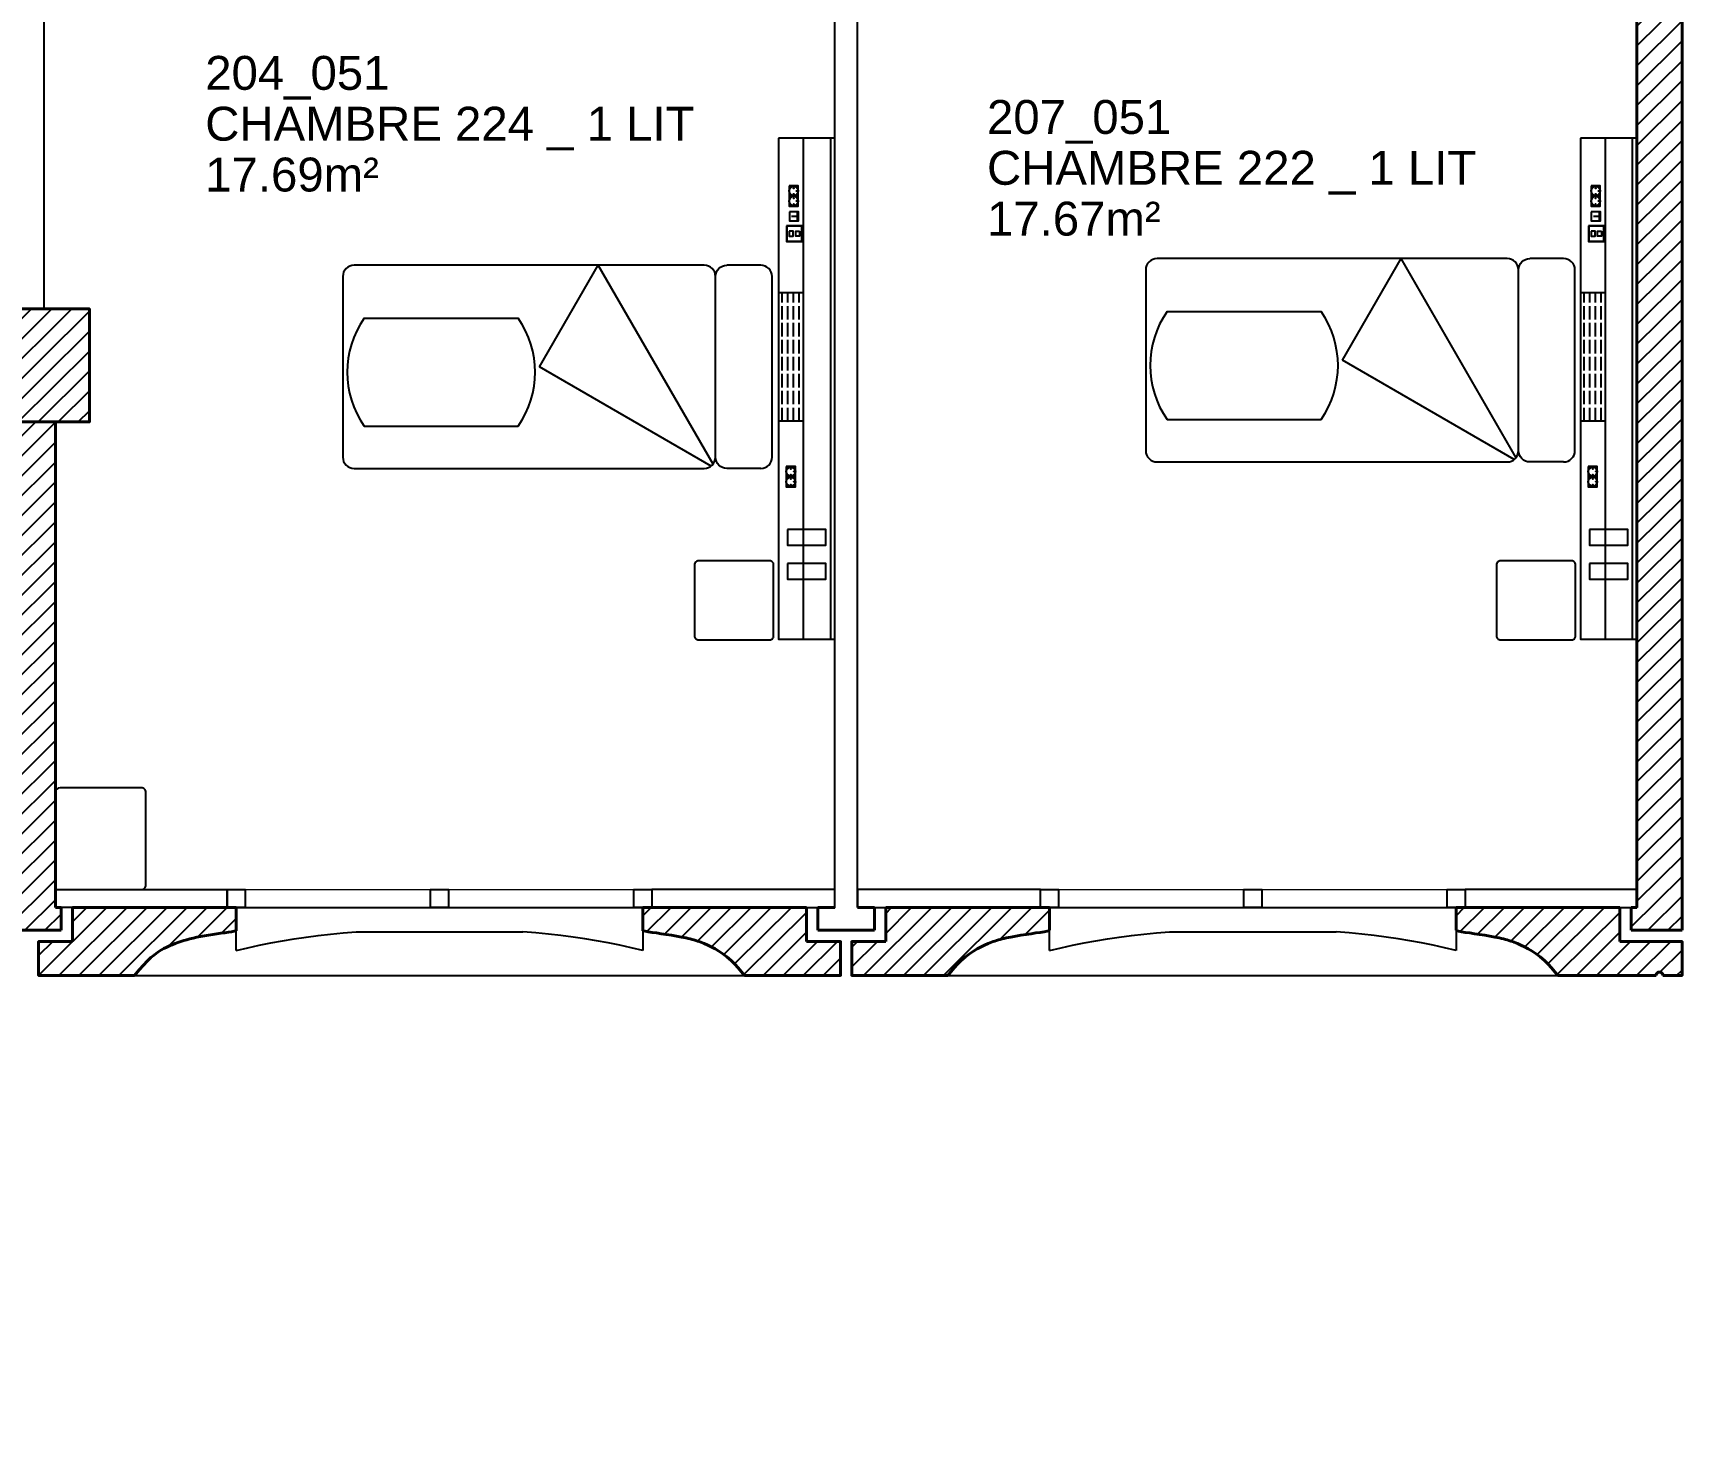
# Model space of a CAD drawing. Header units: millimetres. Extents: x -11 to 211, y -5 to 120.
# Drawn here: x 201.82 to 209.12, y 45.47 to 51.67 of the extents above; entities that cross this region are included whole.
import ezdxf

# ---------------------------------------------------------------- set-up
doc = ezdxf.new("R2010")
doc.units = ezdxf.units.MM
doc.header["$LTSCALE"] = 0.1
doc.header["$MEASUREMENT"] = 0
doc.linetypes.add('CONTINU', pattern=[0])
doc.layers.get('0').update_dxf_attribs({"linetype": 'CONTINUOUS'})
for name, color, linetype in [('400 Lits', 150, 'CONTINUOUS'), ('A_EQMP', 142, 'CONTINUOUS'), ('A_Etiqu_Local', 8, 'CONTINUOUS'), ('A_HACH_STRUC', 7, 'CONTINUOUS'), ('A_MUR_CLOIS', 7, 'CONTINU'), ('A_MURS_ALÈG', 7, 'CONTINU'), ('A_MURS_CLOI', 7, 'CONTINUOUS')]:
    doc.layers.add(name, color=color, linetype=linetype)
doc.layers.add('A_CHASS', color=4, linetype='CONTINU', lineweight=0)
doc.layers.add('A_MURS_STRU', color=7, linetype='CONTINU', lineweight=40)
doc.styles.add('Attribut', font='arial.ttf')

# ---------------------------------------------------------------- blocks, each defined once
blk = doc.blocks.new('BROCA2-G1010')
at = {"layer": '400 Lits', "linetype": 'Continuous'}
for p, q in [((59.286968, 5.874883), (59.54678, 6.324883)), ((60.055508, 5.443738), (59.54678, 6.324883)), ((60.266392, 6.324883), (60.116398, 6.324883)), ((60.066395, 5.474881), (60.066395, 6.274884)), ((60.047539, 5.435769), (59.286968, 5.874883)), ((60.266392, 5.424882), (60.116398, 5.424882))]:
    blk.add_line(p, q, dxfattribs=at)
for points in [[(60.016666, 6.324883), (58.466396, 6.324883, 0.414214), (58.416396, 6.274884), (58.416393, 5.474881, 0.414214), (58.466396, 5.424881), (60.016666, 5.424882)], [(60.016392, 5.424882, 0.414213), (60.066392, 5.474881), (60.066395, 6.274884, 0.414214), (60.016392, 6.324884)], [(60.116398, 5.424882, -0.414213), (60.066398, 5.474881), (60.066395, 6.274884, -0.414214), (60.116398, 6.324884)], [(60.266392, 5.424882, 0.414213), (60.316392, 5.474881), (60.316395, 6.274884, 0.414214), (60.266392, 6.324884)]]:
    blk.add_lwpolyline(points, format="xyb", dxfattribs=at)
blk = doc.blocks.new('BROCA2-G1032')
at = {"layer": '400 Lits', "linetype": 'Continuous'}
for p, q in [((62.836964, 5.874883), (63.096775, 6.324883)), ((63.605503, 5.443738), (63.096775, 6.324883)), ((63.816387, 6.324883), (63.666393, 6.324883)), ((63.61639, 5.474881), (63.61639, 6.274884)), ((63.597534, 5.435769), (62.836964, 5.874883)), ((63.816387, 5.424882), (63.666393, 5.424882))]:
    blk.add_line(p, q, dxfattribs=at)
for points in [[(63.566662, 6.324883), (62.016392, 6.324883, 0.414214), (61.966392, 6.274884), (61.966389, 5.474881, 0.414214), (62.016392, 5.424881), (63.566662, 5.424882)], [(63.566387, 5.424882, 0.414213), (63.616387, 5.474881), (63.61639, 6.274884, 0.414214), (63.566387, 6.324884)], [(63.666393, 5.424882, -0.414213), (63.616393, 5.474881), (63.61639, 6.274884, -0.414214), (63.666393, 6.324884)], [(63.816387, 5.424882, 0.414213), (63.866387, 5.474881), (63.86639, 6.274884, 0.414214), (63.816387, 6.324884)]]:
    blk.add_lwpolyline(points, format="xyb", dxfattribs=at)
blk = doc.blocks.new('A_Etiqu_Local')
at = {"style": 'Attribut', "flags": 1}
for tag, p in [('CODE_HOPITAL', (-0.4463, 1.632)), ('CODE_SITE', (-0.4463, 1.407)), ('CODE_BATIMENT', (-0.4463, 1.182)), ('CODE_SECTEUR', (-0.4463, 0.957)), ('CODE_ETAGE', (-0.4463, 0.732)), ('NOM_NORMALISE', (-0.4463, -0.843)), ('SECTEUR_ACTIVITE', (-0.4463, -1.068)), ('SOUS_SECTEUR_ACTIVITE', (-0.4463, -1.293)), ('VOLUME', (-0.4463, -1.518)), ('SERVICE', (-0.4463, -1.743)), ('CODE_UG', (-0.4463, -1.968)), ('CODE_UA', (-0.4463, -2.193)), ('CODE_POLE', (-0.4463, -2.418)), ('OCCUPANT_EXTERNE', (-0.4463, -2.643)), ('DISPONIBILITE', (-0.4463, -2.868)), ('ACCES_HANDICAPES', (-0.4463, -3.093)), ('NATURE_SOL', (-0.4463, -3.318)), ('RISQUE_LABORATOIRE', (-0.4463, -3.543)), ('AMIANTE', (-0.4463, -3.768))]:
    blk.add_attdef(tag, p, '', height=0.15, dxfattribs=at)
at = {"layer": 'A_Etiqu_Local', "style": 'Attribut'}
for tag, p in [('CODE_PIECE', (-0.4463, 0.282)), ('NOM_USAGE', (-0.4463, 0.057)), ('SURFACE', (-0.4463, -0.168))]:
    blk.add_attdef(tag, p, '', height=0.15, dxfattribs=at)
blk = doc.blocks.new('BROCA2-G215')
at = {"layer": '400 Lits', "linetype": 'Continuous'}
for p, q in [((24.019503, 2.063558), (24.701082, 2.063558)), ((24.019503, 1.586453), (24.701082, 1.586453))]:
    blk.add_line(p, q, dxfattribs=at)
for start, end in [(145.007771, 214.992539), (325.007913, 34.99193)]:
    blk.add_arc((24.360292, 1.825006), 0.415985, start, end, dxfattribs=at)

msp = doc.modelspace()

# ---------------------------------------------------------------- hatches: boundary and pattern name
at = {"layer": 'A_EQMP'}
h = msp.add_hatch(dxfattribs=at)
h.set_pattern_fill('ACAD_ISO02W100', color=8, scale=0.005, angle=270, style=0)
h.set_pattern_definition([(270, (204.781732, 53.608853), (0.025, 5e-18), [0.06, -0.015])])
h.paths.add_polyline_path([(205.2259, 49.9493), (205.2259, 50.5193), (205.1159, 50.5193), (205.1159, 49.9493)])
h = msp.add_hatch(dxfattribs=at)
h.set_pattern_fill('ACAD_ISO02W100', color=8, scale=0.005, angle=270, style=0)
h.set_pattern_definition([(270, (208.331727, 53.608853), (0.025, 5e-18), [0.06, -0.015])])
h.paths.add_polyline_path([(208.7759, 49.9493), (208.7759, 50.5193), (208.6659, 50.5193), (208.6659, 49.9493)])
at = {"layer": 'A_HACH_STRUC'}
h = msp.add_hatch(dxfattribs=at)
h.set_pattern_fill('ANSI31', color=8, scale=0.5, angle=359.76959, style=0)
h.paths.add_polyline_path([(201.5499, 63.0209), (201.5499, 63.5209), (202.0499, 63.5209), (202.0499, 63.0209)])
h.paths.add_polyline_path([(201.5499, 56.2709), (201.5499, 56.7709), (202.0499, 56.7709), (202.0499, 56.2709)])
h.paths.add_polyline_path([(174.7499, 59.696), (174.2499, 59.696), (174.2499, 60.196), (174.7499, 60.196)], flags=17)
h.paths.add_polyline_path([(181.4499, 52.546), (181.4499, 53.046), (181.9499, 53.046), (181.9499, 52.546)], flags=17)
h.paths.add_polyline_path([(174.7499, 52.546), (174.2499, 52.546), (174.2499, 53.046), (174.7499, 53.046)], flags=17)
h.paths.add_polyline_path([(201.7164, 49.9462), (201.9164, 49.9462), (202.0662, 49.9462), (202.0662, 50.4462), (201.5662, 50.4462), (201.5662, 49.9462)])
h.paths.add_polyline_path([(194.5, 49.9462), (194.7, 49.9462), (194.8499, 49.9462), (194.8499, 50.4462), (194.3499, 50.4462), (194.3499, 49.9462)])
h.paths.add_polyline_path([(194.5, 69.2462), (194.7, 69.2462), (194.8499, 69.2462), (194.8499, 68.7462), (194.3499, 68.7462), (194.3499, 69.2462)])
edge = h.paths.add_edge_path()
edge.add_line((181.6498, 66.5712), (181.7498, 66.5712))
edge.add_line((174.4498, 66.5712), (174.5498, 66.5712))
edge.add_line((181.825, 67.2962), (181.825, 67.0462))
edge.add_line((181.5754, 67.2962), (181.825, 67.2962))
edge.add_line((181.5754, 67.2962), (181.5754, 67.0462))
edge.add_line((181.4499, 67.0462), (181.5754, 67.0462))
edge.add_line((181.4499, 67.0462), (181.4499, 66.5712))
edge.add_line((181.4499, 66.5712), (181.6498, 66.5712))
edge.add_line((181.9499, 67.0462), (181.825, 67.0462))
edge.add_line((181.7498, 66.5712), (181.9499, 66.5712))
edge.add_line((181.9499, 66.5712), (181.9499, 67.0462))
edge.add_line((174.7499, 67.0462), (174.625, 67.0462))
edge.add_line((174.625, 67.2962), (174.625, 67.0462))
edge.add_line((174.5498, 66.5712), (174.7499, 66.5712))
edge.add_line((174.7499, 66.5712), (174.7499, 67.0462))
edge.add_line((174.3753, 67.2962), (174.3753, 67.0462))
edge.add_line((174.2499, 67.0462), (174.3753, 67.0462))
edge.add_line((174.2499, 67.0462), (174.2499, 66.5712))
edge.add_line((174.2499, 66.5712), (174.4498, 66.5712))
edge.add_line((174.3753, 67.2962), (174.625, 67.2962))
edge.add_line((181.6498, 46.1962), (181.9499, 46.1962))
edge.add_line((181.9499, 46.1962), (181.9499, 45.7212))
edge.add_line((181.4499, 45.7212), (181.4499, 46.1962))
edge.add_line((181.4499, 46.1962), (181.6498, 46.1962))
edge.add_line((181.9499, 45.7212), (181.825, 45.7212))
edge.add_line((181.825, 45.4712), (181.825, 45.7212))
edge.add_line((181.5754, 45.4712), (181.825, 45.4712))
edge.add_line((181.5754, 45.4712), (181.5754, 45.7212))
edge.add_line((181.4499, 45.7212), (181.5754, 45.7212))
edge.add_line((174.4498, 46.1962), (174.7499, 46.1962))
edge.add_line((174.7499, 46.1962), (174.7499, 45.7212))
edge.add_line((174.7499, 45.7212), (174.625, 45.7212))
edge.add_line((174.625, 45.4712), (174.625, 45.7212))
edge.add_line((174.2499, 45.7212), (174.2499, 46.1962))
edge.add_line((174.2499, 46.1962), (174.4498, 46.1962))
edge.add_line((174.3753, 45.4712), (174.3753, 45.7212))
edge.add_line((174.2499, 45.7212), (174.3753, 45.7212))
edge.add_line((174.3753, 45.4712), (174.625, 45.4712))
h = msp.add_hatch(dxfattribs=at)
h.set_pattern_fill('ANSI31', color=8, scale=0.5, angle=359.76959, style=0)
h.set_pattern_definition([(44.7696, (208.16553, 47.69638), (-0.0440161, 0.04437154), [])])
h.paths.add_polyline_path([(209.1159, 54.6709), (208.2655, 54.6709), (208.2655, 54.7709), (208.1655, 54.7709), (208.1655, 54.4709), (208.2359, 54.4709), (208.9159, 54.4709), (208.9159, 47.7964), (208.891, 47.7964), (208.891, 47.6964), (208.9159, 47.6964), (209.1159, 47.6964)])
h = msp.add_hatch(dxfattribs=at)
h.set_pattern_fill('ANSI31', color=8, scale=0.5, angle=359.76959, style=0)
h.set_pattern_definition([(44.7696, (201.691405, 47.69638), (-0.0440161, 0.0443715), [])])
h.paths.add_polyline_path([(201.9162, 49.9462), (201.7163, 49.9462), (201.7163, 47.7964), (201.6914, 47.7964), (201.6914, 47.6964), (201.9411, 47.6964), (201.9411, 47.7964), (201.9162, 47.7964), (201.9162, 47.8764), (201.9162, 48.3064)])
h = msp.add_hatch(dxfattribs=at)
h.set_pattern_fill('ANSI31', color=8, scale=0.5, angle=359.76959, style=0)
h.set_pattern_definition([(44.7696, (201.84125, 47.496377), (-0.044016, 0.0443715), [])])
h.paths.add_polyline_path([(202.6119, 47.6774), (202.6304, 47.6802), (202.6483, 47.6828), (202.6653, 47.6853), (202.681, 47.6876), (202.6949, 47.6898), (202.7067, 47.6918), (202.7159, 47.6936), (202.7159, 47.7964), (201.9911, 47.7964), (201.9911, 47.6464), (201.8413, 47.6464), (201.8413, 47.4964), (202.2663, 47.4964), (202.2862, 47.521), (202.3048, 47.5422), (202.3221, 47.5601), (202.3384, 47.5753), (202.3538, 47.588), (202.3683, 47.5986), (202.3821, 47.6074), (202.3954, 47.6149), (202.4082, 47.6213), (202.4208, 47.627), (202.4331, 47.6323), (202.4454, 47.6373), (202.4578, 47.6419), (202.4703, 47.6463), (202.4833, 47.6505), (202.4967, 47.6544), (202.5106, 47.6581), (202.5254, 47.6617), (202.5409, 47.6651), (202.5575, 47.6683), (202.5751, 47.6715), (202.5933, 47.6745)])
h = msp.add_hatch(dxfattribs=at)
h.set_pattern_fill('ANSI31', color=8, scale=0.5, angle=359.76959, style=0)
h.set_pattern_definition([(44.7696, (204.51591, 47.496376), (-0.044016, 0.0443715), [])])
h.paths.add_polyline_path([(205.3909, 47.6464), (205.241, 47.6464), (205.241, 47.7964), (204.5159, 47.7964), (204.5159, 47.6936), (204.5259, 47.6917), (204.5397, 47.6895), (204.5566, 47.6869), (204.5761, 47.6841), (204.5973, 47.6809), (204.6196, 47.6776), (204.6425, 47.674), (204.6651, 47.6702), (204.6869, 47.6662), (204.7072, 47.6621), (204.7166, 47.66), (204.7255, 47.6579), (204.734, 47.6557), (204.7421, 47.6534), (204.75, 47.651), (204.7576, 47.6485), (204.7652, 47.646), (204.7726, 47.6432), (204.7801, 47.6404), (204.7876, 47.6374), (204.803, 47.6308), (204.8189, 47.6233), (204.8353, 47.6145), (204.8523, 47.6043), (204.8699, 47.5923), (204.8879, 47.5782), (204.9066, 47.5619), (204.9258, 47.543), (204.9456, 47.5212), (204.9659, 47.4964), (205.3909, 47.4964)])
h.paths.add_polyline_path([(206.2345, 47.6809), (206.2558, 47.6841), (206.2752, 47.6869), (206.2921, 47.6895), (206.306, 47.6917), (206.3159, 47.6936), (206.3159, 47.7964), (205.5918, 47.7964), (205.5908, 47.7953), (205.5908, 47.6464), (205.4409, 47.6464), (205.4409, 47.4964), (205.8659, 47.4964), (205.8863, 47.5212), (205.906, 47.543), (205.9252, 47.5619), (205.9439, 47.5782), (205.962, 47.5923), (205.9795, 47.6043), (205.9965, 47.6145), (206.0129, 47.6233), (206.0289, 47.6308), (206.0443, 47.6374), (206.0518, 47.6404), (206.0592, 47.6432), (206.0667, 47.646), (206.0742, 47.6485), (206.0818, 47.651), (206.0897, 47.6534), (206.0979, 47.6557), (206.1064, 47.6579), (206.1153, 47.66), (206.1246, 47.6621), (206.1449, 47.6662), (206.1667, 47.6702), (206.1893, 47.674), (206.2122, 47.6776)])
h = msp.add_hatch(dxfattribs=at)
h.set_pattern_fill('ANSI31', color=8, scale=0.5, angle=359.76959, style=0)
h.set_pattern_definition([(44.7696, (208.11591, 47.496376), (-0.044016, 0.0443715), [])])
h.paths.add_polyline_path([(209.1159, 47.6464), (208.841, 47.6464), (208.841, 47.7964), (208.1159, 47.7964), (208.1159, 47.6964), (208.1159, 47.6936), (208.1259, 47.6917), (208.1397, 47.6895), (208.1566, 47.6869), (208.1761, 47.6841), (208.1973, 47.6809), (208.2196, 47.6776), (208.2425, 47.674), (208.2651, 47.6702), (208.2869, 47.6662), (208.3072, 47.6621), (208.3166, 47.66), (208.3255, 47.6579), (208.334, 47.6557), (208.3421, 47.6534), (208.35, 47.651), (208.3576, 47.6485), (208.3652, 47.646), (208.3726, 47.6432), (208.3801, 47.6404), (208.3876, 47.6374), (208.403, 47.6308), (208.4189, 47.6233), (208.4353, 47.6145), (208.4523, 47.6043), (208.4699, 47.5923), (208.4879, 47.5782), (208.5066, 47.5619), (208.5258, 47.543), (208.5456, 47.5212), (208.5659, 47.4964), (209.0009, 47.4964, -1), (209.0309, 47.4964), (209.1159, 47.4964)])

# ---------------------------------------------------------------- linework, layer by layer
at = {"layer": 'A_CHASS', "color": 8, "linetype": 'Continuous'}
for p, q in [((202.7559, 47.8764), (203.5759, 47.8764)), ((206.3559, 47.8764), (207.1759, 47.8764)), ((204.4759, 47.7964), (202.7559, 47.7964)), ((208.0759, 47.7964), (206.3559, 47.7964))]:
    msp.add_line(p, q, dxfattribs=at)
at = {"layer": 'A_CHASS', "color": 8}
for p, q in [((203.6559, 47.8764), (204.4759, 47.8764)), ((207.2559, 47.8764), (208.0759, 47.8764))]:
    msp.add_line(p, q, dxfattribs=at)
at = {"layer": 'A_EQMP', "color": 8}
for p, q in [((205.2259, 51.2022), (205.2259, 48.985)), ((205.3459, 51.2022), (205.3459, 48.985)), ((208.7759, 51.2022), (208.7759, 48.985)), ((208.8959, 51.2022), (208.8959, 48.985)), ((205.2036, 50.9456), (205.1636, 50.9456)), ((208.7536, 50.9456), (208.7136, 50.9456)), ((205.1987, 50.8716), (205.1987, 50.8383)), ((208.7487, 50.8716), (208.7487, 50.8383)), ((205.1909, 49.7038), (205.1509, 49.7038)), ((208.7409, 49.7038), (208.7009, 49.7038))]:
    msp.add_line(p, q, dxfattribs=at)
for points in [[(205.1159, 51.2022), (205.1159, 48.985), (205.3659, 48.985), (205.3659, 51.2022)], [(208.6659, 51.2022), (208.6659, 48.985), (208.9159, 48.985), (208.9159, 51.2022)], [(205.1636, 50.9906), (205.1636, 50.9006), (205.2036, 50.9006), (205.2036, 50.9906)], [(208.7136, 50.9906), (208.7136, 50.9006), (208.7536, 50.9006), (208.7536, 50.9906)], [(205.152, 50.8143), (205.152, 50.7443), (205.222, 50.7443), (205.222, 50.8143)], [(205.154, 50.8123), (205.154, 50.7463), (205.22, 50.7463), (205.22, 50.8123)], [(205.1644, 50.8754), (205.1644, 50.8354), (205.2044, 50.8354), (205.2044, 50.8754)], [(208.702, 50.8143), (208.702, 50.7443), (208.772, 50.7443), (208.772, 50.8143)], [(208.704, 50.8123), (208.704, 50.7463), (208.77, 50.7463), (208.77, 50.8123)], [(208.7144, 50.8754), (208.7144, 50.8354), (208.7544, 50.8354), (208.7544, 50.8754)], [(205.1642, 50.7906), (205.1642, 50.768), (205.1815, 50.768), (205.1815, 50.7906)], [(205.2098, 50.7906), (205.2098, 50.768), (205.1925, 50.768), (205.1925, 50.7906)], [(208.7142, 50.7906), (208.7142, 50.768), (208.7315, 50.768), (208.7315, 50.7906)], [(208.7598, 50.7906), (208.7598, 50.768), (208.7425, 50.768), (208.7425, 50.7906)], [(205.1509, 49.7488), (205.1509, 49.6588), (205.1909, 49.6588), (205.1909, 49.7488)], [(208.7009, 49.7488), (208.7009, 49.6588), (208.7409, 49.6588), (208.7409, 49.7488)], [(205.1559, 49.4698), (205.1559, 49.3998), (205.3259, 49.3998), (205.3259, 49.4698)], [(208.7059, 49.4698), (208.7059, 49.3998), (208.8759, 49.3998), (208.8759, 49.4698)], [(205.1559, 49.3198), (205.1559, 49.2498), (205.3259, 49.2498), (205.3259, 49.3198)], [(208.7059, 49.3198), (208.7059, 49.2498), (208.8759, 49.2498), (208.8759, 49.3198)]]:
    msp.add_lwpolyline(points, close=True, dxfattribs=at)
for points in [[(205.1987, 50.8556), (205.1739, 50.8556)], [(208.7487, 50.8556), (208.7239, 50.8556)], [(205.1159, 50.5193), (205.2259, 50.5193)], [(208.6659, 50.5193), (208.7759, 50.5193)], [(205.2259, 49.9493), (205.1159, 49.9493)], [(208.7759, 49.9493), (208.6659, 49.9493)]]:
    msp.add_lwpolyline(points, dxfattribs=at)
for points in [[(204.7449, 49.3134), (204.7449, 48.9986, 0.414214), (204.7625, 48.981), (205.0772, 48.981, 0.414214), (205.0949, 48.9986), (205.0949, 49.3134, 0.414214), (205.0772, 49.331), (204.7625, 49.331, 0.414214)], [(208.2949, 49.3134), (208.2949, 48.9986, 0.414214), (208.3125, 48.981), (208.6272, 48.981, 0.414214), (208.6449, 48.9986), (208.6449, 49.3134, 0.414214), (208.6272, 49.331), (208.3125, 49.331, 0.414214)]]:
    msp.add_lwpolyline(points, format="xyb", close=True, dxfattribs=at)
at = {"layer": 'A_EQMP', "color": 8, "linetype": 'Continuous'}
msp.add_lwpolyline([(201.9162, 47.8764), (202.2962, 47.8764, 0.414214), (202.3162, 47.8964), (202.3162, 48.3064, 0.414214), (202.2962, 48.3264), (201.9362, 48.3264, 0.414213), (201.9162, 48.3064), (201.9162, 47.8764)], format="xyb", dxfattribs=at)
at = {"layer": 'A_EQMP', "color": 8}
for centre, radius in [((205.1836, 50.9681), 0.02), ((205.1836, 50.9799), 0.000725), ((205.1836, 50.9547), 0.000725), ((205.1971, 50.9684), 0.000725), ((208.7336, 50.9681), 0.02), ((208.7336, 50.9799), 0.000725), ((208.7336, 50.9547), 0.000725), ((208.7471, 50.9684), 0.000725), ((205.1836, 50.9231), 0.02), ((205.1836, 50.9349), 0.000725), ((205.1836, 50.9097), 0.000725), ((205.1971, 50.9234), 0.000725), ((208.7336, 50.9231), 0.02), ((208.7336, 50.9349), 0.000725), ((208.7336, 50.9097), 0.000725), ((208.7471, 50.9234), 0.000725), ((205.1709, 49.7263), 0.02), ((205.1709, 49.7381), 0.000725), ((205.1709, 49.7129), 0.000725), ((205.1844, 49.7266), 0.000725), ((208.7209, 49.7263), 0.02), ((208.7209, 49.7381), 0.000725), ((208.7209, 49.7129), 0.000725), ((208.7344, 49.7266), 0.000725), ((205.1709, 49.6813), 0.02), ((205.1709, 49.6931), 0.000725), ((205.1709, 49.6679), 0.000725), ((205.1844, 49.6816), 0.000725), ((208.7209, 49.6813), 0.02), ((208.7209, 49.6931), 0.000725), ((208.7209, 49.6679), 0.000725), ((208.7344, 49.6816), 0.000725)]:
    msp.add_circle(centre, radius, dxfattribs=at)
at = {"layer": 'A_MUR_CLOIS', "color": 8, "linetype": 'Continuous'}
for p, q in [((205.4659, 47.7964), (205.4659, 54.4709)), ((201.8664, 50.4462), (201.8664, 54.0209)), ((205.3659, 47.7964), (205.3659, 53.9339))]:
    msp.add_line(p, q, dxfattribs=at)
at = {"layer": 'A_MUR_CLOIS', "color": 8}
for points in [[(201.9162, 47.7964), (201.9162, 47.8764), (202.6762, 47.8764), (202.6762, 47.7964)], [(205.4659, 47.7964), (206.2759, 47.7964), (206.2759, 47.8764), (205.4659, 47.8764)], [(208.1559, 47.7964), (208.9159, 47.7964), (208.9159, 47.8764), (208.1559, 47.8764)]]:
    msp.add_lwpolyline(points, close=True, dxfattribs=at)
at = {"layer": 'A_MUR_CLOIS', "color": 8, "linetype": 'Continuous'}
for points in [[(202.6763, 47.7964), (202.6763, 47.8764), (202.7562, 47.8764), (202.7562, 47.7964)], [(203.5759, 47.7964), (203.5759, 47.8764), (203.6559, 47.8764), (203.6559, 47.7964)], [(204.4759, 47.7964), (204.4759, 47.8764), (204.5559, 47.8764), (204.5559, 47.7964)], [(206.2759, 47.7964), (206.2759, 47.8764), (206.3559, 47.8764), (206.3559, 47.7964)], [(207.1759, 47.7964), (207.1759, 47.8764), (207.2559, 47.8764), (207.2559, 47.7964)], [(208.0759, 47.7964), (208.0759, 47.8764), (208.1559, 47.8764), (208.1559, 47.7964)]]:
    msp.add_lwpolyline(points, close=True, dxfattribs=at)
at = {"layer": 'A_MURS_ALÈG', "color": 8, "ltscale": 200}
for p, q in [((203.2465, 47.6898), (203.9853, 47.6898)), ((206.8465, 47.6898), (207.5853, 47.6898)), ((202.2659, 47.4964), (204.9659, 47.4964)), ((205.8659, 47.4964), (208.5659, 47.4964))]:
    msp.add_line(p, q, dxfattribs=at)
for points in [[(202.7159, 47.6064), (202.7159, 47.7964), (204.5159, 47.7964), (204.5159, 47.6064)], [(206.3159, 47.6064), (206.3159, 47.7964), (208.1159, 47.7964), (208.1159, 47.6064)], [(202.7159, 47.6064), (202.7671, 47.6188), (202.8181, 47.6302), (202.8692, 47.6405), (202.9205, 47.6499), (202.9724, 47.6584), (203.025, 47.666), (203.0785, 47.6729), (203.1331, 47.6792), (203.189, 47.6847), (203.2465, 47.6898)], [(204.5159, 47.6064), (204.4648, 47.6188), (204.4137, 47.6302), (204.3626, 47.6405), (204.3113, 47.6499), (204.2594, 47.6584), (204.2068, 47.666), (204.1534, 47.6729), (204.0988, 47.6792), (204.0428, 47.6847), (203.9853, 47.6898)], [(206.3159, 47.6064), (206.3671, 47.6188), (206.4181, 47.6302), (206.4692, 47.6405), (206.5205, 47.6499), (206.5724, 47.6584), (206.625, 47.666), (206.6785, 47.6729), (206.7331, 47.6792), (206.789, 47.6847), (206.8465, 47.6898)], [(208.1159, 47.6064), (208.0648, 47.6188), (208.0137, 47.6302), (207.9626, 47.6405), (207.9113, 47.6499), (207.8594, 47.6584), (207.8068, 47.666), (207.7534, 47.6729), (207.6987, 47.6792), (207.6428, 47.6847), (207.5853, 47.6898)]]:
    msp.add_lwpolyline(points, dxfattribs=at)
at = {"layer": 'A_MURS_CLOI', "color": 8}
msp.add_lwpolyline([(204.5559, 47.7964), (205.3659, 47.7964), (205.3659, 47.8764), (204.5559, 47.8764)], close=True, dxfattribs=at)
at = {"layer": 'A_MURS_STRU', "color": 8, "linetype": 'Continuous'}
for p, q in [((209.1159, 47.6964), (209.1159, 54.6709)), ((208.9159, 47.7964), (208.9159, 54.4709)), ((201.9162, 47.7964), (201.9162, 49.9462)), ((201.9164, 47.7964), (201.9411, 47.7964)), ((201.9411, 47.7964), (201.9411, 47.6964)), ((201.9911, 47.6464), (201.9911, 47.7964)), ((202.7163, 47.7964), (201.9911, 47.7964)), ((202.7159, 47.6936), (202.7159, 47.7964)), ((204.5159, 47.7964), (205.241, 47.7964)), ((205.241, 47.6464), (205.241, 47.7964)), ((205.2911, 47.7964), (205.3659, 47.7964)), ((205.2911, 47.7964), (205.2911, 47.6964)), ((205.4659, 47.7964), (205.5408, 47.7964)), ((205.5408, 47.7964), (205.5408, 47.6964)), ((205.5908, 47.6464), (205.5908, 47.7964)), ((206.3159, 47.7964), (205.5908, 47.7964)), ((206.3159, 47.6964), (206.3159, 47.7964)), ((208.1159, 47.7964), (208.841, 47.7964)), ((208.1159, 47.6964), (208.1159, 47.7964)), ((208.841, 47.6464), (208.841, 47.7964)), ((208.9159, 47.7964), (208.891, 47.7964)), ((208.891, 47.6964), (208.891, 47.7964)), ((201.6914, 47.6964), (201.9411, 47.6964)), ((205.2911, 47.6964), (205.5408, 47.6964)), ((209.1159, 47.6964), (208.891, 47.6964))]:
    msp.add_line(p, q, dxfattribs=at)
at = {"layer": 'A_MURS_STRU', "color": 8}
for p, q in [((201.7164, 49.9462), (201.9164, 49.9462)), ((201.9911, 47.7964), (202.7159, 47.7964)), ((204.5159, 47.7964), (204.5159, 47.6936))]:
    msp.add_line(p, q, dxfattribs=at)
at = {"layer": 'A_MURS_STRU', "color": 8, "linetype": 'Continuous'}
for points in [[(201.7164, 49.9462), (201.5662, 49.9462), (201.5662, 50.4462), (202.0662, 50.4462), (202.0662, 49.9462), (201.9164, 49.9462)], [(202.2663, 47.4964), (202.2862, 47.521), (202.3048, 47.5422), (202.3221, 47.5601), (202.3384, 47.5753), (202.3538, 47.588), (202.3683, 47.5986), (202.3821, 47.6074), (202.3954, 47.6149), (202.4082, 47.6213), (202.4208, 47.627), (202.4331, 47.6323), (202.4454, 47.6373), (202.4578, 47.6419), (202.4703, 47.6463), (202.4833, 47.6505), (202.4967, 47.6544), (202.5106, 47.6581), (202.5254, 47.6617), (202.5409, 47.6651), (202.5575, 47.6683), (202.5751, 47.6715), (202.5933, 47.6745), (202.6119, 47.6774), (202.6304, 47.6802), (202.6483, 47.6828), (202.6653, 47.6853), (202.681, 47.6876), (202.6949, 47.6898), (202.7067, 47.6918), (202.7159, 47.6936)], [(204.9659, 47.4964), (204.9456, 47.5212), (204.9258, 47.543), (204.9066, 47.5619), (204.8879, 47.5782), (204.8699, 47.5923), (204.8523, 47.6043), (204.8353, 47.6145), (204.8189, 47.6233), (204.803, 47.6308), (204.7876, 47.6374), (204.7876, 47.6374), (204.7801, 47.6404), (204.7726, 47.6432), (204.7652, 47.646), (204.7576, 47.6485), (204.75, 47.651), (204.7421, 47.6534), (204.734, 47.6557), (204.7255, 47.6579), (204.7166, 47.66), (204.7072, 47.6621), (204.7072, 47.6621), (204.6869, 47.6662), (204.6651, 47.6702), (204.6425, 47.674), (204.6196, 47.6776), (204.5973, 47.6809), (204.5761, 47.6841), (204.5566, 47.6869), (204.5397, 47.6895), (204.5259, 47.6917), (204.5158, 47.6936)], [(205.8659, 47.4964), (205.8863, 47.5212), (205.906, 47.543), (205.9252, 47.5619), (205.9439, 47.5782), (205.962, 47.5923), (205.9795, 47.6043), (205.9965, 47.6145), (206.0129, 47.6233), (206.0289, 47.6308), (206.0443, 47.6374), (206.0443, 47.6374), (206.0518, 47.6404), (206.0592, 47.6432), (206.0667, 47.646), (206.0742, 47.6485), (206.0818, 47.651), (206.0897, 47.6534), (206.0979, 47.6557), (206.1064, 47.6579), (206.1153, 47.66), (206.1246, 47.6621), (206.1246, 47.6621), (206.1449, 47.6662), (206.1667, 47.6702), (206.1893, 47.674), (206.2122, 47.6776), (206.2345, 47.6809), (206.2558, 47.6841), (206.2752, 47.6869), (206.2921, 47.6895), (206.306, 47.6917), (206.316, 47.6936)], [(208.5659, 47.4964), (208.5456, 47.5212), (208.5258, 47.543), (208.5066, 47.5619), (208.4879, 47.5782), (208.4699, 47.5923), (208.4523, 47.6043), (208.4353, 47.6145), (208.4189, 47.6233), (208.403, 47.6308), (208.3876, 47.6374), (208.3876, 47.6374), (208.3801, 47.6404), (208.3726, 47.6432), (208.3652, 47.646), (208.3576, 47.6485), (208.35, 47.651), (208.3421, 47.6534), (208.334, 47.6557), (208.3255, 47.6579), (208.3166, 47.66), (208.3072, 47.6621), (208.3072, 47.6621), (208.2869, 47.6662), (208.2651, 47.6702), (208.2425, 47.674), (208.2196, 47.6776), (208.1973, 47.6809), (208.1761, 47.6841), (208.1566, 47.6869), (208.1397, 47.6895), (208.1259, 47.6917), (208.1158, 47.6936)], [(201.9911, 47.6464), (201.8413, 47.6464), (201.8413, 47.4964), (202.2663, 47.4964)], [(205.241, 47.6464), (205.3909, 47.6464), (205.3909, 47.4964), (204.9659, 47.4964)], [(205.5908, 47.6464), (205.4409, 47.6464), (205.4409, 47.4964), (205.8659, 47.4964)], [(208.841, 47.6464), (209.1159, 47.6464), (209.1159, 47.4964), (209.0309, 47.4964)], [(209.0009, 47.4964), (208.5659, 47.4964)]]:
    msp.add_lwpolyline(points, dxfattribs=at)
msp.add_arc((209.0159, 47.4964), 0.015, 359.99998, 180.00001, dxfattribs=at)

# ---------------------------------------------------------------- block references
at = {"layer": 'A_EQMP', "color": 8}
for name, p in [('BROCA2-G1032', (144.7756, 44.344)), ('BROCA2-G1010', (144.7713, 44.3149)), ('BROCA2-G215', (179.2627, 48.3413)), ('BROCA2-G215', (182.817, 48.3704))]:
    msp.add_blockref(name, p, dxfattribs=at)
at = {"layer": 'A_Etiqu_Local', "color": 8}
ref = msp.add_blockref('A_Etiqu_Local', (203.025, 51.1337), dxfattribs=at)
ref.add_attrib('CODE_PIECE', '204_051', (202.5787, 51.4157), dxfattribs={"height": 0.15, "style": 'Attribut'})
ref.add_attrib('NOM_USAGE', 'CHAMBRE 224 _ 1 LIT', (202.5787, 51.1907), dxfattribs={"height": 0.15, "style": 'Attribut'})
ref.add_attrib('SURFACE', '17.69m²', (202.5787, 50.9657), dxfattribs={"height": 0.15, "style": 'Attribut'})
ref = msp.add_blockref('A_Etiqu_Local', (206.4857, 50.9386), dxfattribs=at)
ref.add_attrib('CODE_PIECE', '207_051', (206.0394, 51.2206), dxfattribs={"height": 0.15, "style": 'Attribut'})
ref.add_attrib('NOM_USAGE', 'CHAMBRE 222 _ 1 LIT', (206.0394, 50.9956), dxfattribs={"height": 0.15, "style": 'Attribut'})
ref.add_attrib('SURFACE', '17.67m²', (206.0394, 50.7706), dxfattribs={"height": 0.15, "style": 'Attribut'})

doc.saveas('drawing.dxf')
